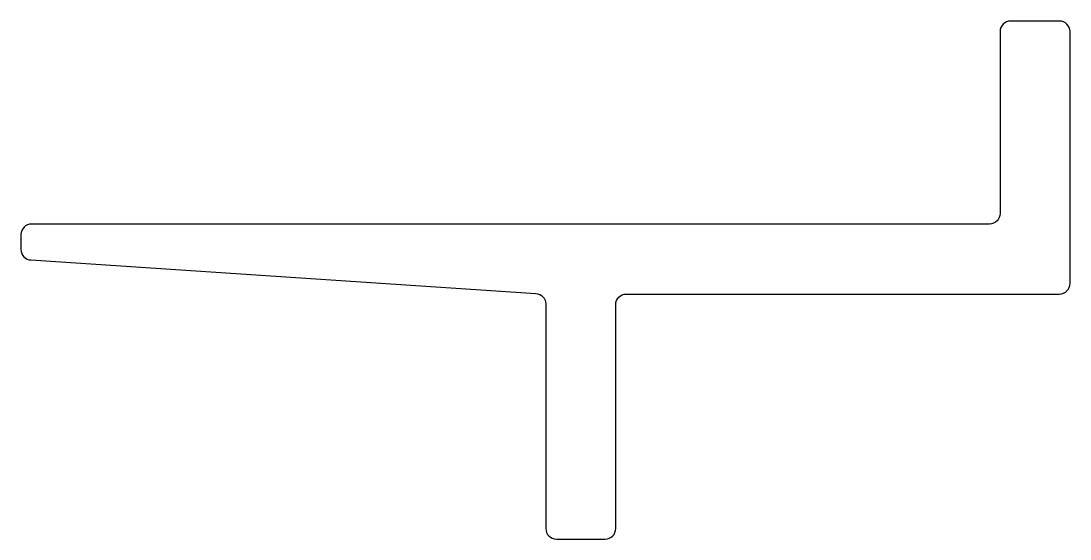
# Model space of a CAD drawing. Extents: x 1010.5 to 1040.5, y 369.1 to 383.9.
import ezdxf

# ---------------------------------------------------------------- set-up
doc = ezdxf.new("R2010")
doc.units = 0
doc.layers.get('0').update_dxf_attribs({"linetype": 'CONTINUOUS'})

msp = doc.modelspace()

# ---------------------------------------------------------------- linework, layer by layer
at = {"color": 0}
msp.add_lwpolyline([(1027.849, 376.085), (1040.239, 376.085, 0.414214), (1040.539, 376.385), (1040.539, 383.585, 0.414214), (1040.239, 383.885), (1038.839, 383.885, 0.414214), (1038.539, 383.585), (1038.539, 378.385, -0.414214), (1038.239, 378.085), (1010.839, 378.085, 0.414214), (1010.539, 377.785), (1010.539, 377.357, 0.399867), (1010.824, 377.057), (1025.264, 376.099, -0.399867), (1025.549, 375.8), (1025.549, 369.385, 0.414214), (1025.849, 369.085), (1027.249, 369.085, 0.414214), (1027.549, 369.385), (1027.549, 375.785, -0.414214)], format="xyb", close=True, dxfattribs=at)

doc.saveas('drawing.dxf')
